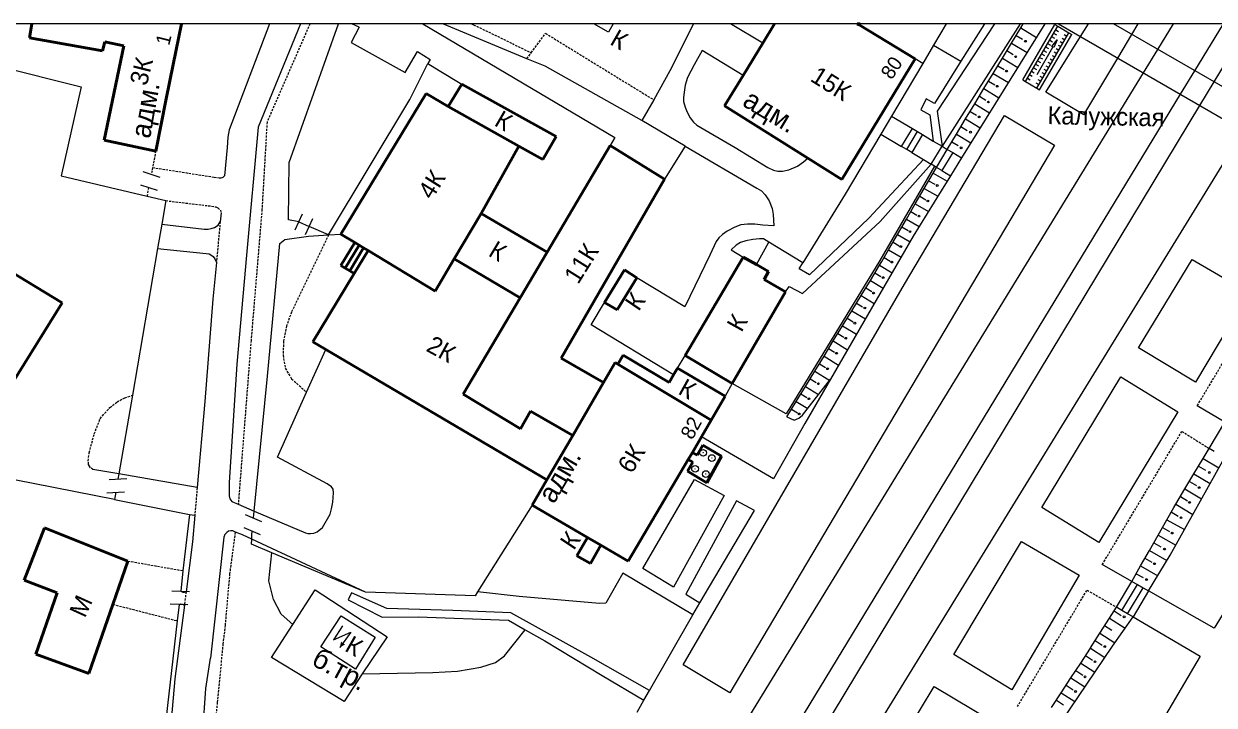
# Model space of a CAD drawing. Extents: x 1000 to 4000, y -5000 to -1000.
# Drawn here: x 2450.5 to 2718.8, y -1153.4 to -1000 of the extents above; entities that cross this region are included whole.
import ezdxf
from ezdxf.enums import TextEntityAlignment as Align

# ---------------------------------------------------------------- set-up
doc = ezdxf.new("R2010")
doc.units = 0
doc.header["$MEASUREMENT"] = 0
doc.linetypes.add('DASHED', pattern=[0.75, 0.5, -0.25])
for name, color, linetype in [('1', 7, 'CONTINUOUS'), ('11', 7, 'CONTINUOUS'), ('13', 7, 'CONTINUOUS'), ('16', 7, 'CONTINUOUS'), ('17', 7, 'CONTINUOUS'), ('24', 7, 'CONTINUOUS'), ('25', 7, 'CONTINUOUS'), ('37', 7, 'CONTINUOUS'), ('40', 7, 'CONTINUOUS'), ('5', 7, 'CONTINUOUS'), ('7', 7, 'CONTINUOUS')]:
    doc.layers.add(name, color=color, linetype=linetype)
doc.styles.get("Standard").update_dxf_attribs({"font": 'txt', "height": 0.2})

msp = doc.modelspace()

# ---------------------------------------------------------------- linework, layer by layer
at = {"layer": '1', "color": 253, "linetype": 'Continuous', "lineweight": 0}
msp.add_line((3000, -1000), (2000, -1000), dxfattribs=at)
at = {"layer": '11', "color": 253, "linetype": 'Continuous', "lineweight": 0}
for p, q in [((2510.33, -1031.22), (2521.41, -1000)), ((2563.91, -1007.86), (2544.95, -1000)), ((2658.41, -1000), (2655.56, -1004.81)), ((2675.09, -1000), (2657.46, -1027.58)), ((2655.56, -1004.81), (2653.12, -1008.92)), ((2433.24, -1006.66), (2463.44, -1014.18)), ((2568.05, -1009.57), (2563.91, -1007.86)), ((2589.83, -1021.78), (2568.05, -1009.57)), ((2653.12, -1008.92), (2646.09, -1020.77)), ((2463.44, -1014.18), (2458.95, -1034.21)), ((2599.6, -1027.52), (2589.83, -1021.78)), ((2646.09, -1020.77), (2643.69, -1024.83)), ((2643.69, -1024.83), (2635.65, -1038.38)), ((2599.6, -1027.52), (2594.91, -1034.99)), ((2510.2, -1044.15), (2510.33, -1031.22)), ((2655.75, -1032.06), (2643.46, -1053.29)), ((2458.95, -1034.21), (2478.34, -1038.82)), ((2477.36, -1033.29), (2481.16, -1034.54)), ((2476.81, -1036.23), (2480.61, -1037.49)), ((2478.34, -1038.82), (2482.5, -1039.81)), ((2482.5, -1039.81), (2481.6, -1045.1)), ((2635.65, -1038.38), (2626.1, -1053.81)), ((2511.64, -1046.41), (2513.32, -1042.78)), ((2481.6, -1045.1), (2480.66, -1050.56)), ((2512.48, -1044.6), (2510.2, -1044.15)), ((2514.01, -1047.45), (2515.69, -1043.82)), ((2519.22, -1047.54), (2514.85, -1045.63)), ((2508.19, -1049.48), (2509.32, -1048.59)), ((2509.32, -1048.59), (2514.66, -1047.8)), ((2514.66, -1047.8), (2519.22, -1047.54)), ((2519.22, -1047.54), (2521.97, -1047.38)), ((2480.66, -1050.56), (2474.98, -1083.63)), ((2505.46, -1079.38), (2508.19, -1049.48)), ((2643.46, -1053.29), (2622.33, -1087.81)), ((2502.44, -1109.71), (2505.46, -1079.38)), ((2610.18, -1081), (2608.55, -1083.84)), ((2622.33, -1087.81), (2610.18, -1081)), ((2474.98, -1083.63), (2471.94, -1101.37)), ((2608.51, -1083.9), (2605.43, -1089.27)), ((2608.55, -1083.84), (2608.51, -1083.9)), ((2452.97, -1103.57), (2401.14, -1093.46)), ((2469.74, -1102.63), (2473.74, -1102.42)), ((2471.94, -1101.37), (2471.74, -1102.53)), ((2470.95, -1107.14), (2452.97, -1103.57)), ((2469.24, -1105.59), (2473.23, -1105.37)), ((2471.24, -1105.48), (2470.95, -1107.14)), ((2470.95, -1107.14), (2487.84, -1110.47)), ((2487.84, -1110.47), (2486.39, -1123.15)), ((2500.44, -1110.46), (2504.12, -1112.04)), ((2502.28, -1111.25), (2502.44, -1109.71)), ((2565.09, -1108.4), (2552.79, -1127.94)), ((2500.09, -1113.43), (2503.76, -1115.01)), ((2501.88, -1116.04), (2501.9, -1115.06)), ((2501.9, -1115.06), (2501.96, -1114.22)), ((2501.84, -1117.21), (2501.88, -1116.04)), ((2506.43, -1119.13), (2501.84, -1117.21)), ((2527.51, -1127.95), (2506.43, -1119.13)), ((2486.39, -1123.15), (2485.87, -1127.76)), ((2483.85, -1127.67), (2487.85, -1127.82)), ((2552.25, -1128.8), (2527.51, -1127.95)), ((2552.79, -1127.94), (2552.25, -1128.8)), ((2483.51, -1130.65), (2487.51, -1130.8)), ((2485.53, -1130.74), (2485.11, -1134.45)), ((2485.11, -1134.45), (2482.05, -1161.19))]:
    msp.add_line(p, q, dxfattribs=at)
at = {"layer": '11', "color": 253, "linetype": 'DASHED', "lineweight": 0}
for p, q in [((2480.24, -1028.65), (2479.55, -1032.36)), ((2479.55, -1032.36), (2479.26, -1033.91)), ((2478.34, -1038.82), (2478.71, -1036.86))]:
    msp.add_line(p, q, dxfattribs=at)
at = {"layer": '11', "color": 253, "linetype": 'Continuous', "lineweight": 0}
msp.add_point((2519.22, -1047.54), dxfattribs=at)
at = {"layer": '13', "color": 253, "linetype": 'Continuous', "lineweight": 40}
for p, q in [((2451.83, -1003.14), (2452.31, -1000)), ((2486.05, -1000), (2484.19, -1009.14)), ((2617.05, -1004.34), (2619.71, -1000)), ((2638.36, -1000), (2638.97, -1000)), ((2638.36, -1000), (2638.77, -1000.25)), ((2638.77, -1000.25), (2651.37, -1007.88)), ((2468.28, -1006.08), (2451.83, -1003.14)), ((2468.75, -1004.04), (2468.28, -1006.08)), ((2468.62, -1026.18), (2473.07, -1004.99)), ((2473.07, -1004.99), (2468.75, -1004.04)), ((2612.61, -1011.6), (2617.05, -1004.34)), ((2651.37, -1007.88), (2634.89, -1035.03)), ((2484.19, -1009.14), (2482.63, -1016.87)), ((2546.17, -1018.64), (2549.2, -1013.56)), ((2549.2, -1013.56), (2570.47, -1025.38)), ((2608.41, -1018.48), (2612.61, -1011.6)), ((2521.97, -1047.38), (2541.16, -1015.66)), ((2541.16, -1015.66), (2546.17, -1018.64)), ((2482.63, -1016.87), (2480.24, -1028.65)), ((2562.07, -1027.53), (2546.17, -1018.64)), ((2627.2, -1030.22), (2608.41, -1018.48)), ((2480.24, -1028.65), (2468.62, -1026.18)), ((2570.47, -1025.38), (2567.48, -1030.56)), ((2568.45, -1051.45), (2582.66, -1027.41)), ((2582.66, -1027.41), (2594.91, -1034.99)), ((2562.07, -1027.53), (2553.6, -1042.68)), ((2567.48, -1030.56), (2562.07, -1027.53)), ((2634.89, -1035.03), (2627.2, -1030.22)), ((2594.91, -1034.99), (2571.64, -1075.26)), ((2547.53, -1052.95), (2553.6, -1042.68)), ((2553.6, -1042.68), (2568.45, -1051.45)), ((2525.09, -1049.26), (2521.97, -1047.38)), ((2521.97, -1054.41), (2525.09, -1049.26)), ((2526.09, -1049.87), (2522.97, -1055.02)), ((2527.09, -1050.47), (2523.97, -1055.62)), ((2524.97, -1056.23), (2528.09, -1051.08)), ((2526.09, -1049.87), (2525.09, -1049.26)), ((2527.09, -1050.47), (2526.09, -1049.87)), ((2528.09, -1051.08), (2527.09, -1050.47)), ((2543.22, -1060.24), (2528.09, -1051.08)), ((2562.37, -1061.73), (2568.45, -1051.45)), ((2543.22, -1060.24), (2547.53, -1052.95)), ((2562.37, -1061.73), (2547.53, -1052.95)), ((2599.53, -1074.69), (2612.64, -1052.55)), ((2612.64, -1052.55), (2615.61, -1054.21)), ((2615.61, -1054.21), (2618.37, -1055.74)), ((2445.55, -1054.56), (2459.13, -1062.86)), ((2515.66, -1071.61), (2524.97, -1056.23)), ((2522.97, -1055.02), (2521.97, -1054.41)), ((2523.97, -1055.62), (2522.97, -1055.02)), ((2524.97, -1056.23), (2523.97, -1055.62)), ((2581.41, -1062.72), (2585.88, -1055.38)), ((2585.88, -1055.38), (2588.64, -1057.19)), ((2618.37, -1055.74), (2617.37, -1057.54)), ((2588.64, -1057.19), (2584.22, -1064.43)), ((2617.37, -1057.54), (2622.2, -1060.33)), ((2549.57, -1083.39), (2562.37, -1061.73)), ((2622.2, -1060.33), (2610.18, -1081)), ((2459.13, -1062.86), (2445.3, -1085.21)), ((2584.22, -1064.43), (2581.41, -1062.72)), ((2518.56, -1073.33), (2515.66, -1071.61)), ((2568.4, -1102.71), (2518.56, -1073.33)), ((2571.64, -1075.26), (2581.18, -1080.78)), ((2584.41, -1076.66), (2585.62, -1074.62)), ((2585.62, -1074.62), (2595.95, -1080.74)), ((2599.53, -1074.69), (2610.18, -1081)), ((2581.18, -1080.78), (2583.8, -1076.29)), ((2583.8, -1076.29), (2584.41, -1076.66)), ((2584.41, -1076.66), (2605.43, -1089.27)), ((2596.96, -1079.03), (2597.86, -1077.51)), ((2597.86, -1077.51), (2608.55, -1083.84)), ((2574.23, -1092.71), (2581.18, -1080.78)), ((2595.95, -1080.74), (2596.96, -1079.03)), ((2562.42, -1091.22), (2549.57, -1083.39)), ((2608.55, -1083.84), (2605.43, -1089.27)), ((2605.43, -1089.27), (2608.55, -1083.84)), ((2564.73, -1087.22), (2562.42, -1091.22)), ((2574.23, -1092.71), (2564.73, -1087.22)), ((2605.43, -1089.27), (2603.22, -1093.04)), ((2568.4, -1102.71), (2574.23, -1092.71)), ((2603.22, -1093.04), (2601.18, -1096.5)), ((2601.18, -1096.5), (2600.24, -1098.1)), ((2601.18, -1096.5), (2602.25, -1097.14)), ((2602.25, -1097.14), (2603.57, -1094.9)), ((2603.57, -1094.9), (2607.73, -1097.34)), ((2600.24, -1098.1), (2586.75, -1121.01)), ((2600.12, -1100.77), (2601.32, -1098.73)), ((2601.32, -1098.73), (2600.24, -1098.1)), ((2607.73, -1097.34), (2604.48, -1103.33)), ((2604.48, -1103.33), (2600.12, -1100.77)), ((2565.09, -1108.4), (2568.4, -1102.71)), ((2577.55, -1115.66), (2565.09, -1108.4)), ((2450.59, -1125.29), (2455.16, -1113.52)), ((2455.16, -1113.52), (2473.99, -1120.97)), ((2577.55, -1115.66), (2575.16, -1119.77)), ((2580.59, -1117.43), (2577.55, -1115.66)), ((2578.2, -1121.54), (2580.59, -1117.43)), ((2586.75, -1121.01), (2580.59, -1117.43)), ((2473.99, -1120.97), (2470.61, -1130.73)), ((2575.16, -1119.77), (2578.2, -1121.54)), ((2458.03, -1128.14), (2450.59, -1125.29)), ((2453.23, -1141.97), (2458.03, -1128.14)), ((2470.61, -1130.73), (2465.2, -1146.28)), ((2465.2, -1146.28), (2453.23, -1141.97))]:
    msp.add_line(p, q, dxfattribs=at)
at = {"layer": '16', "color": 253, "linetype": 'Continuous', "lineweight": 0}
for p, q in [((2582.3, -1001.89), (2578.96, -1000)), ((2583.37, -1000), (2582.3, -1001.89)), ((2517.45, -1140.3), (2522.07, -1133.33)), ((2522.07, -1133.33), (2529.71, -1138.11)), ((2522.34, -1135.56), (2520.34, -1138.71)), ((2520.34, -1138.71), (2524.22, -1136.98)), ((2524.22, -1136.98), (2521.73, -1140.46)), ((2529.71, -1138.11), (2525.25, -1145.32)), ((2525.25, -1145.32), (2517.45, -1140.3))]:
    msp.add_line(p, q, dxfattribs=at)
msp.add_solid([(2521.73, -1140.46), (2522.01, -1139.15), (2522.91, -1139.76)], dxfattribs=at)
at = {"layer": '24', "color": 253, "linetype": 'Continuous', "lineweight": 0}
for p, q in [((2505.86, -1000), (2496.8, -1023.88)), ((2512.89, -1000), (2503.36, -1023.29)), ((2526.12, -1000.72), (2524.42, -1000)), ((2540.44, -1000), (2583.72, -1025.58)), ((2601.42, -1000), (2596.1, -1010.62)), ((2617.05, -1004.34), (2609.78, -1000)), ((2638.97, -1000), (2638.77, -1000.25)), ((2669.26, -1000), (2656.36, -1019.65)), ((2666.99, -1000), (2661.7, -1008.44)), ((2680.64, -1000), (2661.85, -1030.21)), ((2688.65, -1002.86), (2690.43, -1000)), ((2700.23, -1002.39), (2701.65, -1000)), ((2706.08, -1005.77), (2709.62, -1000)), ((2720.79, -1000), (2714.37, -1010.55)), ((2718.77, -1013.09), (2726.68, -1000)), ((2526.12, -1000.72), (2524.31, -1004.19)), ((2680.86, -1015.42), (2688.65, -1002.86)), ((2697.06, -1007.72), (2700.23, -1002.39)), ((2524.31, -1004.19), (2536.5, -1010.98)), ((2603.4, -1005.97), (2601.63, -1009.2)), ((2612.61, -1011.6), (2603.4, -1005.97)), ((2612.61, -1011.6), (2603.4, -1005.97)), ((2702.84, -1011.06), (2706.08, -1005.77)), ((2536.5, -1010.98), (2539.25, -1006.23)), ((2539.25, -1006.23), (2542.1, -1008.02)), ((2542.1, -1008.02), (2541.57, -1008.96)), ((2653.12, -1008.92), (2651.37, -1007.88)), ((2661.7, -1008.44), (2655.76, -1017.94)), ((2689.44, -1020.52), (2697.06, -1007.72)), ((2537.48, -1017.04), (2541.57, -1008.96)), ((2541.57, -1008.96), (2544.11, -1010.52)), ((2544.11, -1010.52), (2549.2, -1013.56)), ((2596.1, -1010.62), (2592.47, -1017.09)), ((2600.05, -1178.74), (2702.84, -1011.06)), ((2601.63, -1009.2), (2600.08, -1012.06)), ((2714.37, -1010.55), (2711.14, -1015.86)), ((2599.54, -1013.79), (2599.31, -1015.37)), ((2600.08, -1012.06), (2599.54, -1013.79)), ((2715.56, -1018.4), (2718.77, -1013.09)), ((2599.31, -1015.37), (2599.16, -1016.69)), ((2599.16, -1016.69), (2599.19, -1017.5)), ((2711.14, -1015.86), (2608.83, -1184.05)), ((2689.44, -1020.52), (2680.86, -1015.42)), ((2519.22, -1047.54), (2537.48, -1017.04)), ((2592.47, -1017.09), (2589.83, -1021.78)), ((2599.19, -1017.5), (2599.54, -1018.75)), ((2599.54, -1018.75), (2600.05, -1019.93)), ((2613.67, -1186.97), (2715.56, -1018.4)), ((2653.87, -1016.92), (2652.68, -1019.36)), ((2652.68, -1019.36), (2654.74, -1020.46)), ((2655.76, -1017.94), (2653.87, -1016.92)), ((2600.05, -1019.93), (2600.66, -1021.18)), ((2600.66, -1021.18), (2601.48, -1022.17)), ((2646.09, -1020.77), (2650.77, -1023.57)), ((2649, -1058.64), (2671.55, -1020.67)), ((2654.74, -1020.46), (2655.49, -1026.4)), ((2656.36, -1019.65), (2657.46, -1027.58)), ((2671.55, -1020.67), (2682.79, -1027.36)), ((2496.8, -1023.88), (2496.52, -1025.51)), ((2503.36, -1023.29), (2500.68, -1052.12)), ((2601.48, -1022.17), (2602.22, -1022.85)), ((2602.22, -1022.85), (2610.8, -1027.88)), ((2622.02, -1192.02), (2725.38, -1024.08)), ((2496.52, -1025.51), (2496.35, -1027.83)), ((2583.72, -1025.58), (2582.66, -1027.41)), ((2682.79, -1027.36), (2609.62, -1150.66)), ((2643.69, -1024.83), (2648.34, -1027.62)), ((2653.08, -1024.95), (2655.49, -1026.4)), ((2655.49, -1026.4), (2657.46, -1027.58)), ((2496.35, -1027.83), (2495.75, -1034.23)), ((2599.6, -1027.52), (2615.75, -1037.01)), ((2610.8, -1027.88), (2618.18, -1032.38)), ((2650.66, -1029), (2653.24, -1030.56)), ((2659.85, -1029.01), (2661.85, -1030.21)), ((2618.18, -1032.38), (2619.45, -1032.96)), ((2622.95, -1032.86), (2624.86, -1032.05)), ((2624.86, -1032.05), (2626.26, -1031.05)), ((2626.26, -1031.05), (2627.2, -1030.22)), ((2653.24, -1030.56), (2640.96, -1043.73)), ((2643.51, -1044.49), (2655.03, -1031.63)), ((2653.24, -1030.56), (2655.03, -1031.63)), ((2661.85, -1030.21), (2659.36, -1034.22)), ((2619.45, -1032.96), (2620.42, -1033.17)), ((2620.42, -1033.17), (2621.47, -1033.17)), ((2621.47, -1033.17), (2622.95, -1032.86)), ((2659.36, -1034.22), (2657.25, -1037.62)), ((2657.42, -1033.06), (2659.36, -1034.22)), ((2615.75, -1037.01), (2616.76, -1037.62)), ((2616.76, -1037.62), (2617.57, -1038.54)), ((2657.25, -1037.62), (2650.96, -1047.85)), ((2617.57, -1038.54), (2618.47, -1039.86)), ((2618.47, -1039.86), (2619.18, -1041.55)), ((2494.96, -1042.55), (2494.78, -1044.56)), ((2619.18, -1041.55), (2619.43, -1042.95)), ((2619.43, -1042.95), (2619.53, -1045.52)), ((2481.6, -1045.1), (2491.16, -1046.26)), ((2492.03, -1046.26), (2492.75, -1046.09)), ((2492.75, -1046.09), (2493.47, -1045.83)), ((2493.47, -1045.83), (2494.29, -1045.31)), ((2494.29, -1045.31), (2494.78, -1044.56)), ((2512.48, -1044.6), (2514.85, -1045.63)), ((2610.73, -1045.82), (2609.02, -1046.71)), ((2612.1, -1045.23), (2610.73, -1045.82)), ((2613.6, -1045.08), (2612.1, -1045.23)), ((2615.28, -1045.13), (2613.6, -1045.08)), ((2617.06, -1045.34), (2615.28, -1045.13)), ((2619.53, -1045.52), (2617.06, -1045.34)), ((2625.99, -1060.75), (2643.51, -1044.49)), ((2640.96, -1043.73), (2627.62, -1056.51)), ((2491.16, -1046.26), (2492.03, -1046.26)), ((2607.18, -1048.19), (2606.55, -1049)), ((2608, -1047.45), (2607.18, -1048.19)), ((2609.02, -1046.71), (2608, -1047.45)), ((2613.25, -1048.88), (2612.05, -1049.24)), ((2614.78, -1048.57), (2613.25, -1048.88)), ((2616.33, -1048.4), (2614.78, -1048.57)), ((2617.2, -1048.4), (2616.33, -1048.4)), ((2618.42, -1049.17), (2617.2, -1048.4)), ((2650.96, -1047.85), (2632.32, -1080.01)), ((2480.66, -1050.56), (2491.64, -1051.7)), ((2606.55, -1049), (2605.13, -1052.11)), ((2611.08, -1049.82), (2609.96, -1050.89)), ((2609.96, -1050.89), (2612.64, -1052.55)), ((2612.05, -1049.24), (2611.08, -1049.82)), ((2615.61, -1054.21), (2618.42, -1049.17)), ((2626.1, -1053.81), (2618.42, -1049.17)), ((2491.64, -1051.7), (2492.29, -1051.8)), ((2492.29, -1051.8), (2492.69, -1052.02)), ((2492.69, -1052.02), (2493.18, -1052.42)), ((2493.91, -1053.78), (2493.14, -1062.01)), ((2493.18, -1052.42), (2493.54, -1052.94)), ((2493.54, -1052.94), (2493.91, -1053.78)), ((2500.68, -1052.12), (2498.56, -1076.67)), ((2605.13, -1052.11), (2599.51, -1063.74)), ((2625.28, -1055.19), (2626.1, -1053.81)), ((2701.74, -1072.99), (2713.85, -1053.08)), ((2713.85, -1053.08), (2726.59, -1060.53)), ((2627.62, -1056.51), (2625.28, -1055.19)), ((2599.51, -1063.74), (2588.64, -1057.19)), ((2599.13, -1144.37), (2649, -1058.64)), ((2622.2, -1060.33), (2622.99, -1059.17)), ((2622.99, -1059.17), (2625.99, -1060.75)), ((2493.14, -1062.01), (2491.28, -1085.05)), ((2726.59, -1060.53), (2714.55, -1080.67)), ((2578.4, -1067.78), (2581.41, -1062.72)), ((2596.96, -1079.03), (2578.4, -1067.78)), ((2714.55, -1080.67), (2701.74, -1072.99)), ((2514.24, -1082.96), (2518.56, -1073.33)), ((2597.86, -1077.51), (2599.53, -1074.69)), ((2498.56, -1076.67), (2496.78, -1103.27)), ((2632.32, -1080.01), (2626.5, -1090.04)), ((2679.94, -1108.89), (2697.77, -1079.53)), ((2697.77, -1079.53), (2710.56, -1087.36)), ((2507.67, -1097.6), (2514.24, -1082.96)), ((2491.28, -1085.05), (2489.59, -1104.44)), ((2721.18, -1089.68), (2714.97, -1085.99)), ((2710.56, -1087.36), (2692.81, -1116.81)), ((2626.5, -1090.04), (2619.46, -1102.44)), ((2619.46, -1102.44), (2603.22, -1093.04)), ((2518.92, -1103.57), (2507.67, -1097.6)), ((2471.94, -1101.37), (2466.06, -1100.35)), ((2489.59, -1104.44), (2471.94, -1101.37)), ((2590.05, -1122.66), (2601.67, -1102.58)), ((2601.67, -1102.58), (2608.32, -1106.2)), ((2496.78, -1103.27), (2496.78, -1104.71)), ((2496.78, -1104.71), (2496.78, -1106.31)), ((2519.86, -1104.23), (2518.92, -1103.57)), ((2520.21, -1104.78), (2519.86, -1104.23)), ((2520.3, -1105.61), (2520.21, -1104.78)), ((2496.78, -1106.31), (2496.95, -1106.94)), ((2496.95, -1106.94), (2497.41, -1107.58)), ((2497.41, -1107.58), (2498.85, -1108.19)), ((2519.84, -1109.24), (2520.18, -1107.69)), ((2520.18, -1107.69), (2520.3, -1105.61)), ((2608.32, -1106.2), (2596.97, -1126.85)), ((2611.17, -1107.45), (2599.69, -1128.47)), ((2615.18, -1109.63), (2611.17, -1107.45)), ((2736.38, -1107.33), (2718.78, -1136.09)), ((2487.84, -1110.47), (2489.05, -1110.67)), ((2498.85, -1108.19), (2502.44, -1109.71)), ((2502.44, -1109.71), (2514.03, -1114.63)), ((2517.8, -1113.4), (2519.58, -1110.39)), ((2519.58, -1110.39), (2519.84, -1109.24)), ((2602.89, -1130.42), (2615.18, -1109.63)), ((2692.81, -1116.81), (2679.94, -1108.89)), ((2489.05, -1110.67), (2488.53, -1116.64)), ((2495.58, -1115.62), (2492.6, -1142.84)), ((2495.81, -1115.01), (2495.58, -1115.62)), ((2496.24, -1114.55), (2495.81, -1115.01)), ((2496.67, -1114.24), (2496.24, -1114.55)), ((2497.19, -1114.18), (2496.67, -1114.24)), ((2497.59, -1114.18), (2497.19, -1114.18)), ((2498.24, -1114.44), (2497.59, -1114.18)), ((2499.78, -1115.07), (2498.24, -1114.44)), ((2501.88, -1116.04), (2499.78, -1115.07)), ((2514.03, -1114.63), (2514.53, -1114.75)), ((2514.53, -1114.75), (2515.14, -1114.78)), ((2515.14, -1114.78), (2515.91, -1114.69)), ((2515.91, -1114.69), (2516.63, -1114.4)), ((2516.63, -1114.4), (2517.8, -1113.4)), ((2488.53, -1116.64), (2487.09, -1127.9)), ((2527.51, -1127.95), (2501.88, -1116.04)), ((2660.09, -1142), (2675.33, -1116.58)), ((2675.33, -1116.58), (2688.37, -1124.18)), ((2585.51, -1123.68), (2581.72, -1130.45)), ((2601.32, -1133.07), (2585.51, -1123.68)), ((2596.97, -1126.85), (2590.05, -1122.66)), ((2700.22, -1125.56), (2693.56, -1121.78)), ((2688.37, -1124.18), (2673.16, -1149.95)), ((2511.11, -1135.3), (2516.16, -1127.43)), ((2516.16, -1127.43), (2532.43, -1138.01)), ((2524.4, -1128.12), (2523.58, -1129.71)), ((2532.31, -1131.7), (2524.4, -1128.12)), ((2562.18, -1128.96), (2552.79, -1127.94)), ((2580.25, -1130.57), (2562.18, -1128.96)), ((2599.69, -1128.47), (2602.89, -1130.42)), ((2718.78, -1136.09), (2704.02, -1127.71)), ((2486.7, -1130.9), (2484.58, -1147.5)), ((2523.58, -1129.71), (2531.25, -1133.6)), ((2547.2, -1132.11), (2532.31, -1131.7)), ((2581.72, -1130.45), (2580.25, -1130.57)), ((2601.32, -1133.07), (2602.89, -1130.42)), ((2531.25, -1133.6), (2539.36, -1133.55)), ((2539.36, -1133.55), (2559.72, -1134.32)), ((2560.31, -1132.62), (2547.2, -1132.11)), ((2559.72, -1134.32), (2563.5, -1136.46)), ((2578.32, -1142.61), (2560.31, -1132.62)), ((2591.54, -1150.1), (2601.32, -1133.07)), ((2700.52, -1133.57), (2715.59, -1142.37)), ((2506.36, -1142.7), (2511.11, -1135.3)), ((2563.5, -1136.46), (2567.92, -1138.96)), ((2532.43, -1138.01), (2526.8, -1146.41)), ((2567.92, -1138.96), (2580.87, -1146.74)), ((2522.68, -1152.58), (2506.36, -1142.7)), ((2591.54, -1150.1), (2578.32, -1142.61)), ((2673.16, -1149.95), (2660.09, -1142)), ((2715.59, -1142.37), (2707.82, -1155.66)), ((2491.57, -1149.71), (2492.6, -1142.84)), ((2609.62, -1150.66), (2599.13, -1144.37)), ((2484.58, -1147.5), (2482.73, -1168.29)), ((2526.8, -1146.41), (2522.68, -1152.58)), ((2580.87, -1146.74), (2590.27, -1152.31)), ((2489.63, -1175.03), (2491.57, -1149.71)), ((2590.27, -1152.31), (2591.54, -1150.1)), ((2643.64, -1169), (2655.69, -1149.21)), ((2655.69, -1149.21), (2668.92, -1157.13)), ((2588.72, -1155.01), (2590.27, -1152.31))]:
    msp.add_line(p, q, dxfattribs=at)
at = {"layer": '24', "color": 253, "linetype": 'DASHED', "lineweight": 0}
for p, q in [((2515.01, -1000), (2505.33, -1022.12)), ((2551.43, -1000), (2551.84, -1000.2)), ((2551.43, -1000), (2551.84, -1000.2)), ((2551.84, -1000.2), (2564.89, -1006.52)), ((2564.89, -1006.52), (2568.09, -1002.14)), ((2568.09, -1002.14), (2592.47, -1017.09)), ((2563.91, -1007.86), (2564.89, -1006.52)), ((2505.33, -1022.12), (2504.19, -1041.79)), ((2479.55, -1032.36), (2493.44, -1034.53)), ((2493.44, -1034.53), (2494.51, -1034.66)), ((2494.51, -1034.66), (2495, -1034.66)), ((2495, -1034.66), (2495.45, -1034.53)), ((2495.45, -1034.53), (2495.75, -1034.23)), ((2482.5, -1039.81), (2490.61, -1040.79)), ((2490.61, -1040.79), (2492.84, -1041.05)), ((2492.84, -1041.05), (2493.79, -1041.24)), ((2493.79, -1041.24), (2494.28, -1041.44)), ((2494.28, -1041.44), (2494.81, -1041.93)), ((2494.81, -1041.93), (2494.96, -1042.55)), ((2504.19, -1041.79), (2501.73, -1071.3)), ((2494.78, -1044.56), (2493.91, -1053.78)), ((2519.22, -1047.54), (2510.86, -1064.9)), ((2714.97, -1085.99), (2729.21, -1062.19)), ((2510.86, -1064.9), (2509.72, -1068.04)), ((2509.72, -1068.04), (2509.05, -1071.47)), ((2501.73, -1071.3), (2498.85, -1108.19)), ((2509.05, -1071.47), (2508.95, -1074.61)), ((2508.95, -1074.61), (2509.43, -1077.57)), ((2509.43, -1077.57), (2510.86, -1079.95)), ((2510.86, -1079.95), (2514.24, -1082.96)), ((2473.27, -1084.22), (2474.98, -1083.63)), ((2468.22, -1088.28), (2469.93, -1086.43)), ((2469.93, -1086.43), (2471.53, -1085.15)), ((2471.53, -1085.15), (2473.27, -1084.22)), ((2466.4, -1092.32), (2467.73, -1088.92)), ((2467.73, -1088.92), (2468.22, -1088.28)), ((2693.56, -1121.78), (2711.51, -1091.77)), ((2711.51, -1091.77), (2717.64, -1095.61)), ((2465.26, -1096.58), (2466.4, -1092.32)), ((2465.05, -1098.43), (2465.26, -1096.58)), ((2465.12, -1099.21), (2465.05, -1098.43)), ((2465.33, -1099.64), (2465.12, -1099.21)), ((2465.55, -1099.96), (2465.33, -1099.64)), ((2466.06, -1100.35), (2465.55, -1099.96)), ((2489.59, -1104.44), (2489.05, -1110.67)), ((2496.97, -1123.9), (2498.24, -1114.44)), ((2473.99, -1120.97), (2486.39, -1123.15)), ((2495.96, -1135.49), (2496.97, -1123.9)), ((2485.87, -1127.76), (2486.35, -1127.97)), ((2486.35, -1127.97), (2486.7, -1128.02)), ((2487.09, -1127.9), (2486.7, -1130.9)), ((2486.7, -1128.02), (2487.09, -1127.9)), ((2674.43, -1153.77), (2690.14, -1127.5)), ((2690.14, -1127.5), (2696.74, -1131.36)), ((2470.61, -1130.73), (2485.11, -1134.45)), ((2485.53, -1130.74), (2485.82, -1130.65)), ((2485.82, -1130.65), (2486.34, -1130.71)), ((2486.34, -1130.71), (2486.7, -1130.9)), ((2495.46, -1139.68), (2495.96, -1135.49)), ((2494.2, -1152.81), (2495.46, -1139.68)), ((2491.88, -1174.19), (2494.2, -1152.81))]:
    msp.add_line(p, q, dxfattribs=at)
at = {"layer": '25', "color": 253, "linetype": 'Continuous', "lineweight": 0}
for p, q in [((2675.63, -1012.62), (2682.89, -1000.18)), ((2676.26, -1012.99), (2683.52, -1000.55)), ((2682.89, -1000.18), (2683.52, -1000.55)), ((2683.52, -1000.55), (2686.05, -1002.02)), ((2683.7, -1000), (2743.93, -1034.8)), ((2747.08, -1029.45), (2696.1, -1000)), ((2678.79, -1014.46), (2686.05, -1002.02)), ((2679.42, -1014.83), (2686.68, -1002.39)), ((2682.16, -1002.88), (2682.79, -1003.25)), ((2682.61, -1002.1), (2683.24, -1002.47)), ((2683.07, -1001.33), (2683.7, -1001.7)), ((2684.51, -1003.21), (2685.14, -1003.58)), ((2684.96, -1002.43), (2685.6, -1002.8)), ((2686.05, -1002.02), (2686.68, -1002.39)), ((2678.86, -1011.38), (2682.45, -1005.22)), ((2680.34, -1005.99), (2680.98, -1006.36)), ((2680.8, -1005.21), (2681.43, -1005.58)), ((2681.25, -1004.44), (2681.88, -1004.8)), ((2681.71, -1003.66), (2682.34, -1004.03)), ((2683.15, -1005.54), (2683.78, -1005.91)), ((2683.6, -1004.77), (2684.23, -1005.13)), ((2684.06, -1003.99), (2684.69, -1004.36)), ((2678.98, -1008.32), (2679.61, -1008.69)), ((2679.44, -1007.55), (2680.07, -1007.91)), ((2679.89, -1006.77), (2680.52, -1007.14)), ((2681.33, -1008.65), (2681.96, -1009.02)), ((2681.79, -1007.88), (2682.42, -1008.24)), ((2682.24, -1007.1), (2682.87, -1007.47)), ((2682.69, -1006.32), (2683.33, -1006.69)), ((2677.62, -1010.66), (2678.25, -1011.02)), ((2678.07, -1009.88), (2678.71, -1010.25)), ((2678.53, -1009.1), (2679.16, -1009.47)), ((2679.97, -1010.98), (2680.6, -1011.35)), ((2680.42, -1010.21), (2681.06, -1010.58)), ((2680.88, -1009.43), (2681.51, -1009.8)), ((2675.63, -1012.62), (2676.26, -1012.99)), ((2676.26, -1012.99), (2678.79, -1014.46)), ((2676.71, -1012.21), (2677.34, -1012.58)), ((2677.17, -1011.43), (2677.8, -1011.8)), ((2678.61, -1013.32), (2679.24, -1013.69)), ((2679.06, -1012.54), (2679.7, -1012.91)), ((2679.52, -1011.76), (2680.15, -1012.13)), ((2678.79, -1014.46), (2679.42, -1014.83)), ((2648.34, -1027.62), (2650.77, -1023.57)), ((2649.5, -1028.31), (2651.92, -1024.26)), ((2650.77, -1023.57), (2651.92, -1024.26)), ((2651.92, -1024.26), (2653.08, -1024.95)), ((2653.08, -1024.95), (2650.66, -1029)), ((2649.5, -1028.31), (2648.34, -1027.62)), ((2650.66, -1029), (2649.5, -1028.31)), ((2655.03, -1031.63), (2657.46, -1027.58)), ((2656.19, -1032.32), (2658.61, -1028.27)), ((2659.85, -1029.01), (2657.42, -1033.06)), ((2657.46, -1027.58), (2658.61, -1028.27)), ((2658.61, -1028.27), (2659.85, -1029.01)), ((2655.75, -1032.06), (2655.03, -1031.63)), ((2656.19, -1032.32), (2655.75, -1032.06)), ((2657.42, -1033.06), (2656.19, -1032.32)), ((2717.64, -1095.61), (2721.18, -1089.68)), ((2718.79, -1096.33), (2717.64, -1095.61)), ((2696.74, -1131.36), (2700.22, -1125.56)), ((2698, -1132.1), (2701.49, -1126.28)), ((2700.22, -1125.56), (2701.49, -1126.28)), ((2701.49, -1126.28), (2702.75, -1126.99)), ((2699.26, -1132.83), (2702.75, -1126.99)), ((2704.02, -1127.71), (2700.52, -1133.57)), ((2702.75, -1126.99), (2704.02, -1127.71)), ((2698, -1132.1), (2696.74, -1131.36)), ((2699.26, -1132.83), (2698, -1132.1)), ((2700.52, -1133.57), (2699.26, -1132.83))]:
    msp.add_line(p, q, dxfattribs=at)
msp.add_3dface([(2682.68, -1005.35), (2682.23, -1005.09), (2683.4, -1003.6), (2682.68, -1005.35)], dxfattribs=at)
at = {"layer": '37', "color": 253, "linetype": 'Continuous', "lineweight": 0}
for p, q in [((2675.19, -1000.9), (2675.74, -1000)), ((2673.12, -1004.32), (2675.19, -1000.9)), ((2674.16, -1002.61), (2675.59, -1003.48)), ((2675.19, -1000.9), (2678.74, -1003.05)), ((2671.05, -1007.74), (2673.12, -1004.32)), ((2673.12, -1004.32), (2676.63, -1006.45)), ((2668.97, -1011.16), (2671.05, -1007.74)), ((2671.05, -1007.74), (2674.51, -1009.84)), ((2672.08, -1006.03), (2673.52, -1006.9)), ((2666.9, -1014.59), (2668.97, -1011.16)), ((2668.97, -1011.16), (2672.4, -1013.24)), ((2670.01, -1009.46), (2671.44, -1010.32)), ((2667.94, -1012.88), (2669.37, -1013.74)), ((2664.83, -1018.01), (2666.9, -1014.59)), ((2665.87, -1016.3), (2667.3, -1017.16)), ((2666.9, -1014.59), (2670.29, -1016.64)), ((2662.76, -1021.43), (2664.83, -1018.01)), ((2664.83, -1018.01), (2668.18, -1020.04)), ((2660.68, -1024.85), (2662.76, -1021.43)), ((2662.76, -1021.43), (2666.07, -1023.43)), ((2663.79, -1019.72), (2665.23, -1020.59)), ((2661.72, -1023.14), (2663.15, -1024.01)), ((2658.61, -1028.27), (2660.68, -1024.85)), ((2659.65, -1026.56), (2661.08, -1027.43)), ((2660.68, -1024.85), (2663.95, -1026.83)), ((2655.44, -1033.61), (2656.19, -1032.32)), ((2653.43, -1037.07), (2655.44, -1033.61)), ((2654.44, -1035.34), (2655.82, -1036.14)), ((2655.44, -1033.61), (2658.6, -1035.44)), ((2651.43, -1040.53), (2653.43, -1037.07)), ((2653.43, -1037.07), (2656.49, -1038.84)), ((2649.42, -1043.99), (2651.43, -1040.53)), ((2651.43, -1040.53), (2654.4, -1042.25)), ((2652.43, -1038.8), (2653.82, -1039.6)), ((2650.43, -1042.26), (2651.81, -1043.06)), ((2647.42, -1047.45), (2649.42, -1043.99)), ((2648.42, -1045.72), (2649.81, -1046.53)), ((2649.42, -1043.99), (2652.3, -1045.66)), ((2645.41, -1050.91), (2647.42, -1047.45)), ((2647.42, -1047.45), (2650.24, -1049.09)), ((2643.89, -1053.55), (2645.41, -1050.91)), ((2645.41, -1050.91), (2648.23, -1052.55)), ((2646.42, -1049.18), (2647.8, -1049.99)), ((2643.39, -1054.36), (2643.89, -1053.55)), ((2644.41, -1052.64), (2645.8, -1053.45)), ((2641.3, -1057.78), (2643.39, -1054.36)), ((2642.34, -1056.07), (2643.69, -1056.89)), ((2643.39, -1054.36), (2646.19, -1056.08)), ((2639.21, -1061.19), (2641.3, -1057.78)), ((2640.26, -1059.48), (2641.6, -1060.3)), ((2641.3, -1057.78), (2644.18, -1059.54)), ((2637.12, -1064.6), (2639.21, -1061.19)), ((2639.21, -1061.19), (2642.18, -1063)), ((2635.03, -1068.01), (2637.12, -1064.6)), ((2637.12, -1064.6), (2640.17, -1066.46)), ((2638.17, -1062.89), (2639.51, -1063.71)), ((2636.08, -1066.3), (2637.42, -1067.13)), ((2632.95, -1071.42), (2635.03, -1068.01)), ((2633.99, -1069.71), (2635.33, -1070.54)), ((2635.03, -1068.01), (2638.16, -1069.92)), ((2630.86, -1074.83), (2632.95, -1071.42)), ((2632.95, -1071.42), (2636.16, -1073.38)), ((2628.77, -1078.24), (2630.86, -1074.83)), ((2630.86, -1074.83), (2634.15, -1076.85)), ((2631.9, -1073.13), (2633.25, -1073.95)), ((2626.68, -1081.66), (2628.77, -1078.24)), ((2628.77, -1078.24), (2632.14, -1080.31)), ((2629.81, -1076.54), (2631.16, -1077.36)), ((2626.04, -1088.14), (2632.32, -1080.01)), ((2627.73, -1079.95), (2629.07, -1080.77)), ((2624.59, -1085.07), (2626.68, -1081.66)), ((2625.64, -1083.36), (2626.98, -1084.18)), ((2626.68, -1081.66), (2629.64, -1083.47)), ((2622.51, -1088.48), (2624.59, -1085.07)), ((2624.59, -1085.07), (2627.18, -1086.65)), ((2622.51, -1088.48), (2624.11, -1089.25)), ((2623.55, -1086.77), (2624.89, -1087.6)), ((2624.11, -1089.25), (2625.15, -1088.77)), ((2625.15, -1088.77), (2626.04, -1088.14)), ((2716.28, -1097.88), (2717.64, -1095.61)), ((2708.9, -1119.64), (2721.09, -1097.77)), ((2714.23, -1101.32), (2716.28, -1097.88)), ((2715.26, -1099.6), (2716.84, -1100.54)), ((2716.28, -1097.88), (2719.84, -1100.01)), ((2712.18, -1104.75), (2714.23, -1101.32)), ((2714.23, -1101.32), (2717.89, -1103.5)), ((2710.13, -1108.19), (2712.18, -1104.75)), ((2712.18, -1104.75), (2715.94, -1107)), ((2713.21, -1103.04), (2714.79, -1103.98)), ((2711.16, -1106.47), (2712.74, -1107.41)), ((2708.14, -1111.66), (2709.7, -1108.92)), ((2709.11, -1109.91), (2710.69, -1110.85)), ((2709.7, -1108.92), (2710.13, -1108.19)), ((2710.13, -1108.19), (2713.99, -1110.49)), ((2706.16, -1115.13), (2708.14, -1111.66)), ((2708.14, -1111.66), (2712.09, -1113.91)), ((2704.18, -1118.61), (2706.16, -1115.13)), ((2706.16, -1115.13), (2710.14, -1117.4)), ((2707.15, -1113.39), (2708.72, -1114.29)), ((2702.2, -1122.08), (2704.18, -1118.61)), ((2704.18, -1118.61), (2708.15, -1120.87)), ((2705.17, -1116.87), (2706.75, -1117.77)), ((2703.19, -1120.35), (2704.77, -1121.24)), ((2704.02, -1127.71), (2708.9, -1119.64)), ((2700.22, -1125.56), (2702.2, -1122.08)), ((2701.21, -1123.82), (2702.79, -1124.72)), ((2702.2, -1122.08), (2706.08, -1124.3)), ((2695.18, -1133.84), (2696.74, -1131.36)), ((2693.03, -1137.21), (2695.18, -1133.84)), ((2695.18, -1133.84), (2698.72, -1136.09)), ((2695.84, -1140.15), (2700.52, -1133.57)), ((2696.22, -1132.19), (2697.83, -1133.22)), ((2690.92, -1140.54), (2693.03, -1137.21)), ((2693.03, -1137.21), (2696.41, -1139.36)), ((2694.1, -1135.52), (2695.72, -1136.55)), ((2691.96, -1138.9), (2693.57, -1139.93)), ((2684.27, -1157.23), (2695.84, -1140.15)), ((2688.7, -1143.94), (2690.89, -1140.59)), ((2689.79, -1142.26), (2691.37, -1143.3)), ((2690.89, -1140.59), (2690.92, -1140.54)), ((2690.89, -1140.59), (2694.12, -1142.7)), ((2686.51, -1147.29), (2688.7, -1143.94)), ((2688.7, -1143.94), (2691.87, -1146.01)), ((2684.32, -1150.63), (2686.51, -1147.29)), ((2686.51, -1147.29), (2689.63, -1149.33)), ((2687.6, -1145.61), (2689.18, -1146.64)), ((2682.13, -1153.98), (2684.32, -1150.63)), ((2684.32, -1150.63), (2687.38, -1152.64)), ((2685.41, -1148.96), (2686.99, -1149.99)), ((2683.22, -1152.31), (2684.8, -1153.34))]:
    msp.add_line(p, q, dxfattribs=at)
for centre in [(2676.25, -1003.92), (2674.05, -1007.41), (2671.98, -1010.64), (2669.9, -1014.06), (2667.89, -1017.61), (2665.82, -1020.97), (2663.88, -1024.39), (2661.74, -1027.93), (2656.38, -1036.4), (2654.26, -1039.89), (2652.27, -1043.29), (2650.23, -1046.78), (2648.17, -1050.16), (2646.14, -1053.65), (2644.18, -1057.15), (2642.03, -1060.64), (2640.06, -1063.99), (2637.8, -1067.4), (2635.75, -1070.81), (2633.66, -1074.19), (2631.67, -1077.67), (2629.58, -1081.05), (2627.46, -1084.43), (2625.27, -1087.84), (2717.69, -1101.05), (2715.41, -1104.44), (2713.22, -1107.78), (2711.31, -1111.22), (2709.3, -1114.68), (2707.6, -1118.29), (2705.34, -1121.58), (2703.55, -1125.15), (2698.51, -1133.54), (2694.12, -1140.24), (2691.93, -1143.65), (2689.68, -1147.06), (2687.55, -1150.35)]:
    msp.add_circle(centre, 0.2, dxfattribs=at)
at = {"layer": '40', "color": 253, "linetype": 'Continuous', "lineweight": 0}
for p, q in [((2655.56, -1004.81), (2661.7, -1008.44)), ((2505.74, -1125.4), (2506.43, -1119.13)), ((2506.8, -1129.61), (2505.74, -1125.4)), ((2508.51, -1132.92), (2506.8, -1129.61)), ((2511.11, -1135.3), (2508.51, -1132.92)), ((2558.85, -1142.36), (2563.5, -1136.46)), ((2556.85, -1143.79), (2558.85, -1142.36)), ((2548.28, -1145.79), (2553.54, -1144.89)), ((2553.54, -1144.89), (2556.85, -1143.79)), ((2526.8, -1146.41), (2542.69, -1146.08)), ((2542.69, -1146.08), (2548.28, -1145.79))]:
    msp.add_line(p, q, dxfattribs=at)
at = {"layer": '7', "color": 253, "linetype": 'Continuous', "lineweight": 0}
for centre, major_axis in [((2603.59, -1096.6), (0, 0.762)), ((2603.59, -1096.6), (0, 0.0313)), ((2605.58, -1097.79), (0, 0.762)), ((2601.79, -1100.21), (0, 0.762)), ((2605.58, -1097.79), (0, 0.0313)), ((2601.79, -1100.21), (0, 0.0313)), ((2604.21, -1101.39), (0, 0.762)), ((2604.21, -1101.39), (0, 0.0313))]:
    msp.add_ellipse(centre, major_axis=major_axis, ratio=0.983609, dxfattribs=at)

# ---------------------------------------------------------------- texts
at = {"layer": '17', "color": 253, "linetype": 'Continuous', "lineweight": 0}
for s, height, rotation, p in [('1', 3.2, 76.1549, (2482, -1003.48)), ('К', 4, 330.2682, (2584.71, -1003.54)), ('3К', 4, 75.8868, (2477.01, -1010.69)), ('80', 3.2, 56.5341, (2646.08, -1009.88)), ('15К', 4, 327.9818, (2632.4, -1013.46)), ('адм.', 4.5, 79.873, (2478.5, -1019.47)), ('адм.', 4.5, 329.0766, (2618.46, -1020.18)), ('К', 4, 329.8304, (2558.66, -1021.82)), ('4К', 4, 58.0446, (2542.41, -1036.15)), ('К', 4, 329.0194, (2557.34, -1051.18)), ('11К', 4, 58.0446, (2576.14, -1053.93)), ('К', 4, 56.1567, (2588.28, -1062.5)), ('К', 4, 60.9488, (2611.27, -1067.31)), ('2К', 4, 331.3355, (2544.61, -1073.23)), ('К', 4, 330.9488, (2600.07, -1082.21)), ('82', 3.2, 61.2662, (2600.9, -1090.99)), ('6К', 4, 58.2717, (2587.43, -1097.87)), ('адм.', 4.5, 59.7965, (2571.79, -1102.01)), ('К', 4, 56.1567, (2573.65, -1116.32)), ('М', 4, 65.6883, (2463.39, -1131.11)), ('К', 4, 330.2682, (2524.95, -1140.12)), ('б.тр.', 4.5, 331.5168, (2521.56, -1145.77))]:
    msp.add_text(s, height=height, rotation=rotation, dxfattribs=at).set_placement(p, align=Align.MIDDLE)
at = {"layer": '5', "color": 253, "linetype": 'Continuous', "lineweight": 0}
msp.add_text('Калужская', height=4, rotation=358.8425, dxfattribs=at).set_placement((2694.4, -1021.45), align=Align.MIDDLE)

doc.saveas('drawing.dxf')
